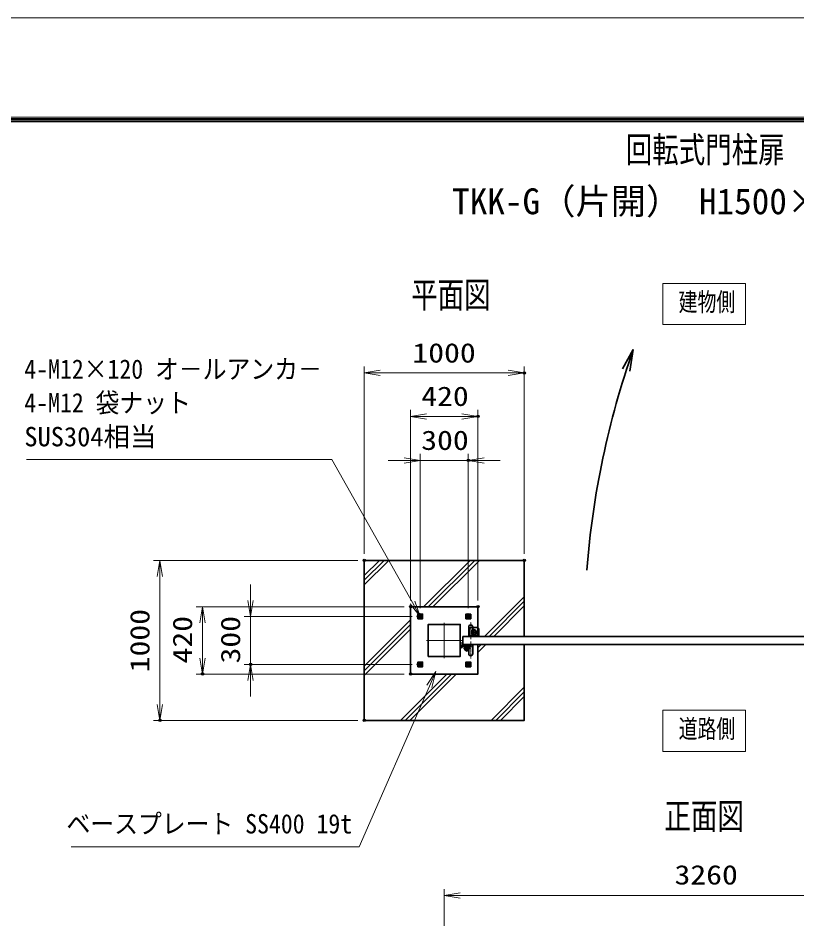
# Model space of a CAD drawing. Units: millimetres at full size. Extents: x -11880 to 11880, y -8400 to 8400.
# Drawn here: x -1384 to 3482, y 2777 to 8400 of the extents above; entities that cross this region are included whole.
import ezdxf
from ezdxf.enums import TextEntityAlignment as Align

# ---------------------------------------------------------------- set-up
doc = ezdxf.new("R2010")
doc.units = ezdxf.units.MM
doc.header["$LTSCALE"] = 30
doc.header["$PDMODE"] = 32
doc.header["$PDSIZE"] = 15
for name, pattern in [('DASHED', [7.5, 6, -1.5]), ('USER1', [9, 6, -0.75, 1.5, -0.75]), ('USER2', [18, 12, -1.5, 3, -1.5])]:
    doc.linetypes.add(name, pattern=pattern)
for name, color, linetype, lineweight in [('0-0_D-TTL', 7, 'Continuous', 18), ('0-1_外形線', 7, 'Continuous', 35), ('0-2_0', 7, 'Continuous', 18), ('0-3_寸法線', 4, 'Continuous', 18), ('0-5_細線', 2, 'Continuous', 35), ('0-6_隠れ線', 140, 'DASHED', 18), ('0-7_軸線', 200, 'USER2', 15), ('0-E_AM_0N', 7, 'Continuous', 50), ('0-F_AM_7N', 6, 'USER1', 18), ('1-1_ハッチング', 253, 'Continuous', 13), ('1-5_AM_4N', 4, 'Continuous', 25)]:
    doc.layers.add(name, color=color, linetype=linetype, lineweight=lineweight)
for name, color, linetype in [('0-4_Defpoints', 7, 'Continuous'), ('0-9_文字3', 254, 'Continuous'), ('0-C_文字', 254, 'Continuous')]:
    doc.layers.add(name, color=color, linetype=linetype)
doc.styles.add('ＭＳ ゴシック', font='')
doc.styles.get('ＭＳ ゴシック').set_extended_font_data('MS Gothic')

# ---------------------------------------------------------------- blocks, each defined once
blk = doc.blocks.new('A$C4093506B')
at = {"layer": '0-1_外形線'}
for p, q in [((-373.3, 0), (376.7, 0)), ((-373.3, -1755), (-373.3, 0)), ((376.7, -1755), (376.7, 0))]:
    blk.add_line(p, q, dxfattribs=at)
blk.add_arc((1.7, -1755), 375, 180, 0, dxfattribs=at)
at = {"layer": '0-7_軸線', "linetype": 'USER1'}
blk.add_line((1.7, 532.5), (1.7, -2662.5), dxfattribs=at)
blk = doc.blocks.new('A$C031A601E')
at = {"layer": '0-1_外形線'}
for p, q in [((-914.7, 739.2), (-914.7, -610.8)), ((-614.7, -910.8), (585.3, -910.8))]:
    blk.add_line(p, q, dxfattribs=at)
blk.add_lwpolyline([(885.3, -610.8), (885.3, 739.2), (-914.7, 739.2)], dxfattribs=at)
for centre, start, end in [((-614.7, -610.8), 180, 270), ((585.3, -610.8), 270, 0)]:
    blk.add_arc(centre, 300, start, end, dxfattribs=at)
at = {"layer": '0-5_細線'}
blk.add_circle((-14.7, -10.8), 525, dxfattribs=at)
at = {"layer": '0-6_隠れ線', "linetype": 'Continuous'}
blk.add_line((-914.7, 589.2), (885.3, 589.2), dxfattribs=at)
at = {"layer": '0-6_隠れ線'}
for radius in [420, 315, 285]:
    blk.add_circle((-14.7, -10.8), radius, dxfattribs=at)
at = {"layer": '0-7_軸線'}
for q in [(-14.7, 645.4), (-670.9, -10.8), (641.6, -10.8), (-14.7, -667.1)]:
    blk.add_line((-14.7, -10.8), q, dxfattribs=at)
blk = doc.blocks.new('_Open')
at = {"layer": '0-2_0', "color": 4}
blk.add_line((-30, 5), (0, 0), dxfattribs=at)
blk.add_lwpolyline([(-30, -5), (0, 0), (-30, 0)], dxfattribs=at)
blk = doc.blocks.new('S255')
at = {"layer": '0-3_寸法線'}
for points in [[(8118086.9, 81180054.8), (8172053.3, 81180054.8), (8185212.5, 81210136), (8186414.8, 81212884.5)], [(8185670.5, 81209935.6), (8186414.8, 81212884.5), (8184754.4, 81210336.4)]]:
    blk.add_lwpolyline(points, dxfattribs=at)
at = {"layer": '0-3_寸法線', "color": 254, "style": 'ＭＳ ゴシック', "width": 0.9}
blk.add_text('ベースプレート SS400 19t', height=3637, dxfattribs=at).set_placement((8117222.9, 81181455.3), align=Align.BOTTOM_LEFT)
blk = doc.blocks.new('S256')
at = {"layer": '0-3_寸法線'}
for points in [[(8109749.4, 81252615.1), (8166912.6, 81252615.1), (8182034.7, 81225836.4), (8183509.9, 81223224.2)], [(8181599.3, 81225590.6), (8183509.9, 81223224.2), (8182470.1, 81226082.3)]]:
    blk.add_lwpolyline(points, dxfattribs=at)
at = {"layer": '0-3_寸法線', "color": 254, "style": 'ＭＳ ゴシック', "width": 0.9}
for s, p in [('4-M12×120 オ－ルアンカ－', (8109317.4, 81266677.2)), ('4-M12 袋ナット', (8109317.4, 81260377.2))]:
    blk.add_text(s, height=3637, dxfattribs=at).set_placement(p, align=Align.BOTTOM_LEFT)
at = {"layer": '0-3_寸法線', "color": 254, "style": 'ＭＳ ゴシック'}
blk.add_text('SUS304相当', height=3637, dxfattribs=at).set_placement((8109317.4, 81254015.6), align=Align.BOTTOM_LEFT)
blk = doc.blocks.new('U272')
at = {"layer": '0-E_AM_0N'}
blk.add_lwpolyline([(4230, 4344.1), (4500, 4188.2), (4770, 4344.1), (4770, 4655.9), (4500, 4811.8), (4230, 4655.9)], close=True, dxfattribs=at)
for radius in [270, 151.6]:
    blk.add_circle((4500, 4500), radius, dxfattribs=at)
at = {"layer": '0-F_AM_7N'}
for p, q in [((4157.1, 4500), (4842.9, 4500)), ((4500, 4842.9), (4500, 4157.1))]:
    blk.add_line(p, q, dxfattribs=at)
at = {"layer": '1-5_AM_4N'}
blk.add_arc((4500, 4500), 180, 260, 170, dxfattribs=at)
blk = doc.blocks.new('U273')
at = {"layer": '0-E_AM_0N'}
blk.add_lwpolyline([(-4230, 4344.1), (-4500, 4188.2), (-4770, 4344.1), (-4770, 4655.9), (-4500, 4811.8), (-4230, 4655.9)], close=True, dxfattribs=at)
for radius in [270, 151.6]:
    blk.add_circle((-4500, 4500), radius, dxfattribs=at)
at = {"layer": '0-F_AM_7N'}
for p, q in [((-4157.1, 4500), (-4842.9, 4500)), ((-4500, 4842.9), (-4500, 4157.1))]:
    blk.add_line(p, q, dxfattribs=at)
at = {"layer": '1-5_AM_4N'}
blk.add_arc((-4500, 4500), 180, 10, 280, dxfattribs=at)
blk = doc.blocks.new('U274')
at = {"layer": '0-E_AM_0N'}
blk.add_lwpolyline([(4230, -4344.1), (4500, -4188.2), (4770, -4344.1), (4770, -4655.9), (4500, -4811.8), (4230, -4655.9)], close=True, dxfattribs=at)
for radius in [270, 151.6]:
    blk.add_circle((4500, -4500), radius, dxfattribs=at)
at = {"layer": '0-F_AM_7N'}
for p, q in [((4157.1, -4500), (4842.9, -4500)), ((4500, -4842.9), (4500, -4157.1))]:
    blk.add_line(p, q, dxfattribs=at)
at = {"layer": '1-5_AM_4N'}
blk.add_arc((4500, -4500), 180, 190, 100, dxfattribs=at)
blk = doc.blocks.new('U275')
at = {"layer": '0-E_AM_0N'}
blk.add_lwpolyline([(-4230, -4344.1), (-4500, -4188.2), (-4770, -4344.1), (-4770, -4655.9), (-4500, -4811.8), (-4230, -4655.9)], close=True, dxfattribs=at)
for radius in [270, 151.6]:
    blk.add_circle((-4500, -4500), radius, dxfattribs=at)
at = {"layer": '0-F_AM_7N'}
for p, q in [((-4157.1, -4500), (-4842.9, -4500)), ((-4500, -4842.9), (-4500, -4157.1))]:
    blk.add_line(p, q, dxfattribs=at)
at = {"layer": '1-5_AM_4N'}
blk.add_arc((-4500, -4500), 180, 80, 350, dxfattribs=at)
blk = doc.blocks.new('A$C67A600EB')
at = {"layer": '0-1_外形線'}
blk.add_lwpolyline([(6300, 750), (6300, 6300), (-6300, 6300), (-6300, -6300), (6300, -6300), (6300, -750)], dxfattribs=at)
for points in [[(-4950, 4950), (-4050, 4950), (-4050, 4050), (-4950, 4050)], [(4950, 4950), (4050, 4950), (4050, 4050), (4950, 4050)], [(-3000, -3000), (3000, -3000), (3000, 3000), (-3000, 3000)], [(-4950, -4950), (-4050, -4950), (-4050, -4050), (-4950, -4050)], [(4950, -4950), (4050, -4950), (4050, -4050), (4950, -4050)]]:
    blk.add_lwpolyline(points, close=True, dxfattribs=at)
at = {"layer": '0-5_細線'}
for p, q in [((3000, -1200), (3000, -300)), ((3000, -300), (3090, -300)), ((3090, -300), (3090, -1044.1)), ((4980, -1020), (3180, -1020)), ((3335.9, -1110), (4980, -1110)), ((3480, -750), (3480, -870)), ((3480, -750), (4980, -750)), ((3480, -870), (4980, -870)), ((3810, -1530), (3810, -1200)), ((3810, -1200), (4650, -1200)), ((3855, -870), (3855, -1020)), ((3855, -1020), (4605, -1020)), ((4028.8, -1350), (4431.2, -1350)), ((4050, -1200), (4050, -1020)), ((4410, -1200), (4410, -1020)), ((4605, -1020), (4605, -870)), ((4650, -1200), (4650, -1530)), ((4980, -870), (4980, -750)), ((4980, -1020), (5129.9, -1057)), ((5106.6, -1143.9), (4980, -1110)), ((5129.9, -1057), (5106.6, -1143.9))]:
    blk.add_line(p, q, dxfattribs=at)
blk.add_circle((3180, -1200), 180, dxfattribs=at)
blk.add_circle((3180, -1200), 180, dxfattribs=at)
for radius, start, end in [(420, 180, 0), (270, 138.18969, 41.81031)]:
    blk.add_arc((4230, -1530), radius, start, end, dxfattribs=at)
at = {"layer": '0-6_隠れ線'}
for centre in [(-4500, 4500), (4500, 4500), (-4500, -4500), (4500, -4500)]:
    blk.add_circle(centre, 300, dxfattribs=at)
at = {"layer": '0-7_軸線'}
for p, q in [((0, -3300), (0, 3300)), ((-3300, 0), (3300, 0)), ((3180, -1200), (2910.5, -1200)), ((3180, -1200), (3180, -930.5)), ((3180, -1200), (3180, -1469.5)), ((3180, -1200), (3449.5, -1200)), ((4230, -1530), (3633.6, -1530)), ((4230, -1530), (4230, -933.6)), ((4230, -1530), (4230, -2126.4)), ((4230, -1530), (4826.4, -1530))]:
    blk.add_line(p, q, dxfattribs=at)
at = {"layer": '0-E_AM_0N'}
for name in ['U273', 'U272', 'U275', 'U274']:
    blk.add_blockref(name, (0, 0), dxfattribs=at)

msp = doc.modelspace()

# ---------------------------------------------------------------- linework, layer by layer
at = {"layer": '0-0_D-TTL'}
for points in [[(-11880, -8400), (11880, -8400), (11880, 8400), (-11880, 8400)], [(-11211.69, 7779.43), (11020.88, 7779.43), (11020.88, -7777.71), (-11211.69, -7777.71)], [(-11204.62, 7772.36), (11013.81, 7772.36), (11013.81, -7770.64), (-11204.62, -7770.64)], [(-11197.55, 7765.29), (11006.74, 7765.29), (11006.74, -7763.57), (-11197.55, -7763.57)], [(-11190.47, 7758.21), (10999.67, 7758.21), (10999.67, -7756.5), (-11190.47, -7756.5)], [(-11183.4, 7751.14), (10992.6, 7751.14), (10992.6, -7749.43), (-11183.4, -7749.43)]]:
    msp.add_lwpolyline(points, close=True, dxfattribs=at)
at = {"layer": '0-1_外形線'}
msp.add_lwpolyline([(1778.88, 4486.26), (1778.88, 4011.26), (778.88, 4011.26), (778.88, 5011.26), (1778.88, 5011.26), (1778.88, 4536.26)], dxfattribs=at)
msp.add_lwpolyline([(1393.88, 4536.26), (4393.88, 4536.26), (4393.88, 4486.26), (1393.88, 4486.26)], close=True, dxfattribs=at)
msp.add_circle((1463.88, 4561.26), 12.5, dxfattribs=at)
at = {"layer": '0-3_寸法線'}
for p, q in [((778.88, 5051.26), (778.88, 6222.2)), ((1778.88, 5051.26), (1778.88, 6222.2)), ((778.88, 6182.2), (1778.88, 6182.2)), ((1068.88, 4761.26), (1068.88, 5951.26)), ((1068.88, 5911.26), (1488.88, 5911.26)), ((1488.88, 4761.26), (1488.88, 5951.26)), ((1028.88, 5636.35), (928.88, 5636.35)), ((1128.88, 4712.69), (1128.88, 5676.35)), ((1128.88, 5636.35), (1428.88, 5636.35)), ((1428.88, 4712.69), (1428.88, 5676.35)), ((1528.88, 5636.35), (1628.88, 5636.35)), ((738.88, 5011.26), (-537.34, 5011.26)), ((-497.34, 5011.26), (-497.34, 4011.26)), ((68.82, 4761.26), (68.82, 4861.26)), ((1028.88, 4721.26), (-271.18, 4721.26)), ((-231.18, 4721.26), (-231.18, 4301.26)), ((1077.45, 4661.26), (28.82, 4661.26)), ((68.82, 4661.26), (68.82, 4361.26)), ((1077.45, 4361.26), (28.82, 4361.26)), ((1028.88, 4301.26), (-271.18, 4301.26)), ((68.82, 4261.26), (68.82, 4161.26)), ((738.88, 4011.26), (-537.34, 4011.26)), ((1278.88, 1038.91), (1278.88, 2957.2)), ((1278.88, 2917.2), (4538.88, 2917.2))]:
    msp.add_line(p, q, dxfattribs=at)
for points in [[(2645, 6485), (3160.27, 6485), (3160.27, 6742.08), (2645, 6742.08)], [(2645, 3818.25), (3160.27, 3818.25), (3160.27, 4075.33), (2645, 4075.33)]]:
    msp.add_lwpolyline(points, close=True, dxfattribs=at)
at = {"layer": '0-4_Defpoints'}
for p in [(1778.88, 6182.2), (1488.88, 5911.26), (1428.88, 5636.35), (778.88, 5011.26), (778.88, 5011.26), (1778.88, 5011.26), (1068.88, 4721.26), (1068.88, 4721.26), (1488.88, 4721.26), (1117.45, 4661.26), (1128.88, 4672.69), (1428.88, 4672.69), (68.82, 4361.26), (1117.45, 4361.26), (-231.18, 4301.26), (1068.88, 4301.26), (-497.34, 4011.26), (778.88, 4011.26)]:
    msp.add_point(p, dxfattribs=at)
at = {"layer": '0-5_細線'}
for q in [(2391.63, 6207.96), (2438.29, 6194.46)]:
    msp.add_line((2459.33, 6329.14), q, dxfattribs=at)
msp.add_arc((7607.92, 4525.73), 5455.3, 160.69606, 175.52715, dxfattribs=at)
at = {"layer": '0-7_軸線'}
msp.add_line((1458.13, 4561.26), (1485.63, 4561.26), dxfattribs=at)
at = {"layer": '1-1_ハッチング'}
for p, q in [((778.88, 4915.91), (874.23, 5011.26)), ((778.88, 4886.91), (903.23, 5011.26)), ((778.88, 4857.91), (932.23, 5011.26)), ((1149.91, 4721.26), (1439.91, 5011.26)), ((1178.91, 4721.26), (1468.91, 5011.26)), ((1207.91, 4721.26), (1497.91, 5011.26)), ((1530.6, 4536.26), (1778.88, 4784.54)), ((1559.6, 4536.26), (1778.88, 4755.54)), ((1588.6, 4536.26), (1778.88, 4726.54)), ((778.88, 4350.23), (1068.88, 4640.23)), ((778.88, 4321.23), (1068.88, 4611.23)), ((778.88, 4292.23), (1068.88, 4582.23)), ((1488.88, 4465.54), (1509.6, 4486.26)), ((1488.88, 4436.54), (1538.6, 4486.26)), ((1005.6, 4011.26), (1295.6, 4301.26)), ((1034.6, 4011.26), (1324.6, 4301.26)), ((1063.6, 4011.26), (1353.6, 4301.26)), ((1571.29, 4011.26), (1778.88, 4218.85)), ((1600.29, 4011.26), (1778.88, 4189.85)), ((1629.29, 4011.26), (1778.88, 4160.85))]:
    msp.add_line(p, q, dxfattribs=at)

# ---------------------------------------------------------------- block references
at = {"layer": '0-1_外形線', "xscale": 0.03333333, "yscale": 0.03333333}
for name, p in [('A$C67A600EB', (1278.88, 4511.26)), ('A$C4093506B', (1443.82, 4486.26))]:
    msp.add_blockref(name, p, dxfattribs=at)
at = {"layer": '0-1_外形線', "yscale": 0.03333333, "rotation": 180}
for name, p, xscale in [('A$C4093506B', (1443.82, 4536.26), -0.03333333), ('A$C031A601E', (1463.39, 4560.9), 0.03333333)]:
    msp.add_blockref(name, p, dxfattribs=dict(at, xscale=xscale))
at = {"layer": '0-3_寸法線'}
for name, p, xscale, yscale in [('S256', (-271654.79, -2702779.54), 0.03333333, 0.03333333), ('_Open', (1778.88, 6182.2), 3.333333, 3.333333), ('_Open', (1488.88, 5911.26), 3.333333, 3.333333), ('_Open', (1128.88, 5636.35), 3.333333, 3.333333), ('S255', (-271654.79, -2702779.54), 0.03333333, 0.03333333)]:
    msp.add_blockref(name, p, dxfattribs=dict(at, xscale=xscale, yscale=yscale))
at = {"layer": '0-3_寸法線', "xscale": 3.333333, "yscale": 3.333333}
for p, rotation in [((778.88, 6182.2), 180), ((1068.88, 5911.26), 180), ((1428.88, 5636.35), 180), ((-497.34, 5011.26), 90), ((68.82, 4661.26), 270), ((-231.18, 4721.26), 90), ((-231.18, 4301.26), 270), ((68.82, 4361.26), 90), ((-497.34, 4011.26), 270), ((1278.88, 2917.2), 180)]:
    msp.add_blockref('_Open', p, dxfattribs=dict(at, rotation=rotation))

# ---------------------------------------------------------------- texts
at = {"layer": '0-1_外形線', "style": 'ＭＳ ゴシック', "width": 0.75}
for s, p in [('建物側', (2742.59, 6533.72)), ('道路側', (2742.59, 3866.97))]:
    msp.add_text(s, height=115.5, dxfattribs=at).set_placement(p, align=Align.BOTTOM_LEFT)
at = {"layer": '0-3_寸法線', "color": 254, "style": 'ＭＳ ゴシック', "width": 1.2}
for s, p in [('1000', (1079.68, 6210.88)), ('420', (1134.88, 5939.95)), ('300', (1134.88, 5665.03)), ('3260', (2716.88, 2949.89))]:
    msp.add_text(s, height=121.2, dxfattribs=at).set_placement(p, align=Align.BOTTOM_LEFT)
for s, p in [('1000', (-526.03, 4312.06)), ('420', (-259.86, 4367.26)), ('300', (40.14, 4367.26))]:
    msp.add_text(s, height=121.2, rotation=90, dxfattribs=at).set_placement(p, align=Align.BOTTOM_LEFT)
at = {"layer": '0-9_文字3', "style": 'ＭＳ ゴシック', "width": 0.75}
msp.add_text('回転式門柱扉', height=161.7, dxfattribs=at).set_placement((2412.61, 7448.44), align=Align.BOTTOM_LEFT)
at = {"layer": '0-9_文字3', "style": 'ＭＳ ゴシック'}
msp.add_text('TKK-G（片開） H1500×W3000', height=161.6, dxfattribs=at).set_placement((1328.19, 7125.47), align=Align.BOTTOM_LEFT)
at = {"layer": '0-C_文字', "style": 'ＭＳ ゴシック', "width": 0.75}
for s, p in [('平面図', (1071.9, 6540.82)), ('正面図', (2653.93, 3283.73))]:
    msp.add_text(s, height=161.7, dxfattribs=at).set_placement(p, align=Align.BOTTOM_LEFT)

doc.saveas('drawing.dxf')
